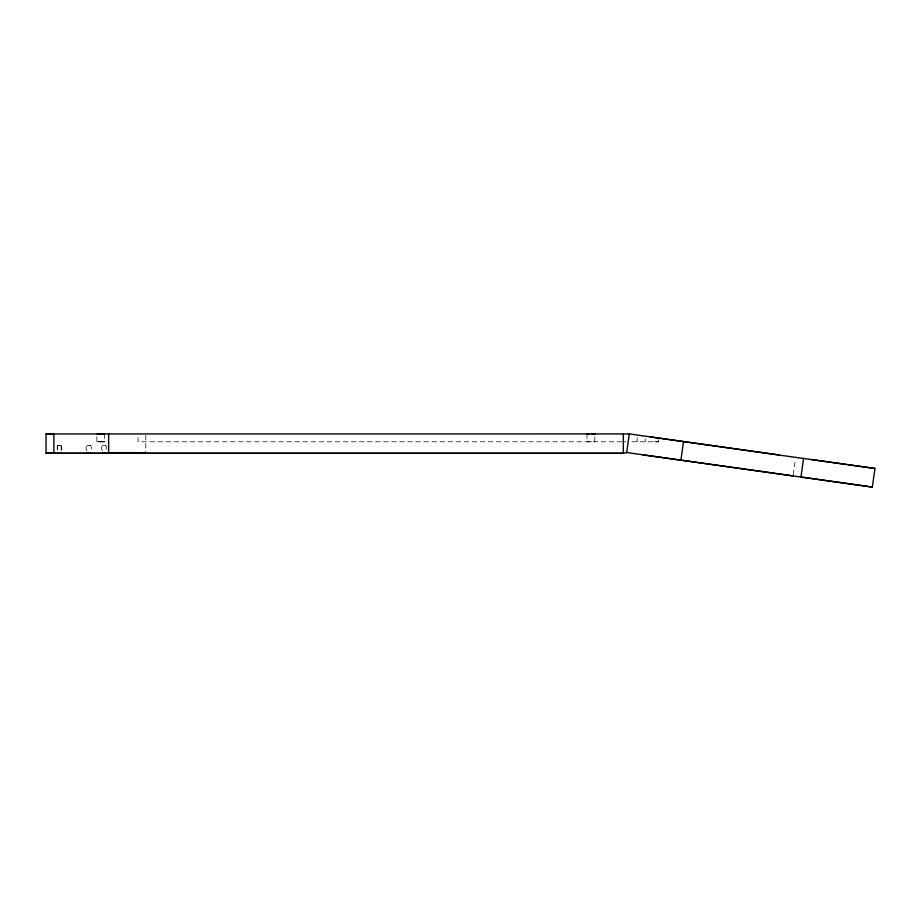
<?xml version="1.0" encoding="UTF-8"?>
<svg xmlns="http://www.w3.org/2000/svg" width="921" height="921" viewBox="0 0 921 921"><rect width="100%" height="100%" fill="white"/><g stroke="black" fill="none" stroke-linecap="round" stroke-linejoin="round"><path stroke-width="0.69" stroke-dasharray="4.61 3.45" d="M793.211 474.649L795.445 458.704M104.683 433.941L104.614 441.792L96.855 441.792L96.855 433.964M586.988 433.941L586.988 441.792L588.139 441.758M587.068 441.769L594.816 441.769L594.816 433.941M61.154 450.657L61.154 445.442L57.401 445.442L57.09 450.703M61.108 445.488C60.061 444.336 63.042 448.585 61.396 450.703M86.885 450.657C82.982 443.22 94.541 443.231 90.626 450.657M102.323 450.703C98.535 443.427 109.737 443.243 105.846 450.703M658.63 439.616L658.63 441.781L629.285 441.781M104.683 441.769L102.266 441.769M594.816 441.769L594.16 441.769M105.777 445.488L104.534 445.488M57.378 445.488L57.724 445.488M96.935 441.769L102.945 441.804M621.905 441.781L138.023 441.781L138.023 435.253M623.333 441.781L625.762 441.781M98.593 441.804L99.272 441.769M58.691 445.488L59.796 445.488M58.173 445.488L58.748 445.442M59.738 445.442L60.314 445.488M103.624 445.488L102.392 445.488M86.954 445.442L90.626 445.442M658.63 441.781L654.716 441.781L654.716 439.616M645.241 438.995L645.241 441.781M637.113 437.751L637.113 441.781M145.783 435.368L145.783 451.946M57.332 445.442L57.332 450.657"/><path stroke-width="1.38" d="M623.333 433.929L623.333 453.316L46.073 453.293L53.879 453.328L53.879 433.918L46.05 433.952L46.05 453.293L623.333 453.293L626.671 452.533L629.285 433.929L779.247 454.986M626.671 452.533L680.93 460.12L683.543 441.516M803.573 458.405L800.959 477.009L872.337 487.082L874.95 468.478L810.906 459.429M104.614 433.964L102.945 433.964L103.543 433.941M587.287 433.964L589.405 433.941M594.816 433.964L594.16 433.964M61.085 453.27L61.108 453.316M97.154 433.941L97.522 433.964M57.597 453.27L57.724 453.316M100.769 433.929L98.593 433.964L99.272 433.941M101.54 433.975L102.945 433.941L102.266 433.964M591.662 433.929L593.078 433.929M629.285 433.929L46.05 433.952L53.879 433.987M103.21 453.316L102.392 453.316L103.624 453.316M593.078 433.964L593.665 433.929M145.783 453.328L108.655 453.259L108.655 433.918M656.673 437.809L658.503 438.546L657.49 437.912M874.95 468.478L848.183 464.737M872.337 487.082L642.685 454.836M650.445 436.957L729.041 448.02M730.376 448.205L846.894 464.564M680.93 460.12L792.866 475.869M86.954 453.27L87.817 453.27L86.954 453.27M90.626 453.27L89.694 453.27L90.626 453.27M105.846 453.316L104.959 453.316L105.846 453.316M594.517 433.941L593.665 433.975L594.517 433.941M98.593 433.929L98.006 433.964L98.593 433.941"/></g></svg>
